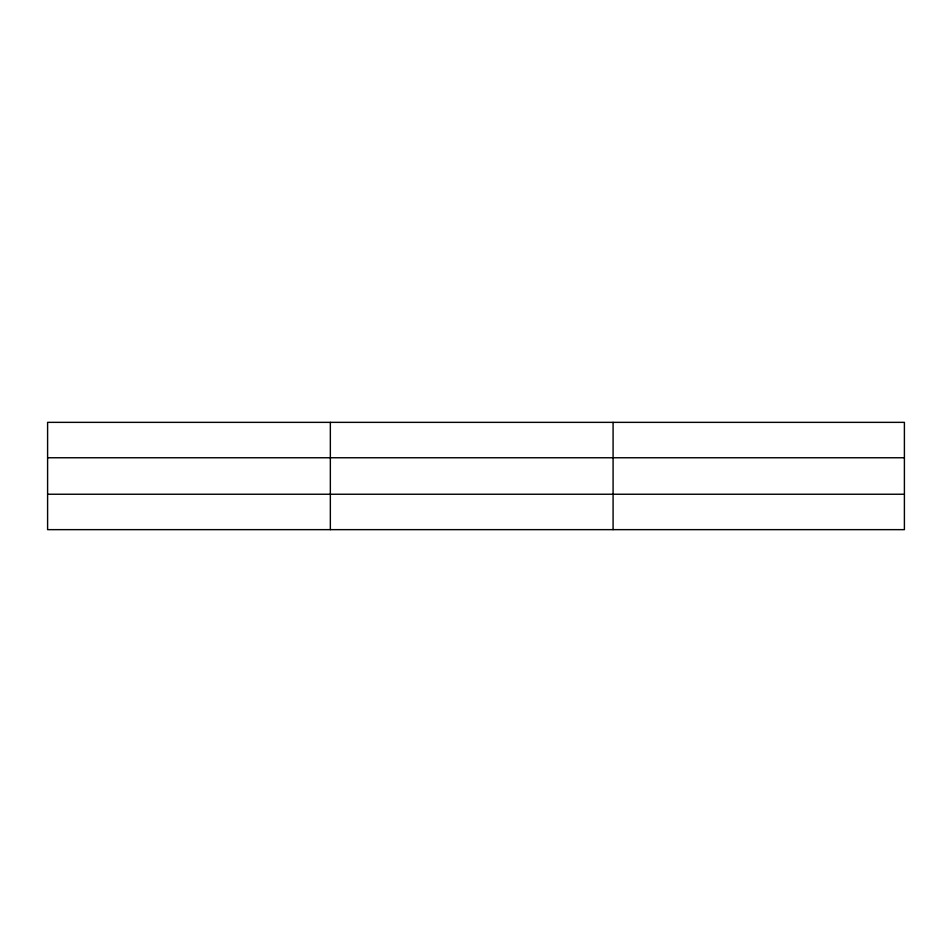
<?xml version="1.0" encoding="UTF-8"?>
<svg xmlns="http://www.w3.org/2000/svg" width="952" height="952" viewBox="0 0 952 952"><rect width="100%" height="100%" fill="white"/><g stroke="black" fill="none" stroke-linecap="round" stroke-linejoin="round"><path stroke-width="1.43" d="M330.344 422.355L330.344 529.645M613.088 422.355L613.088 529.645M904.4 494.243L904.4 529.645L47.6 529.645L47.6 422.355L904.4 422.355L904.4 494.243L47.6 494.243M47.6 457.757L904.4 457.757"/></g></svg>
